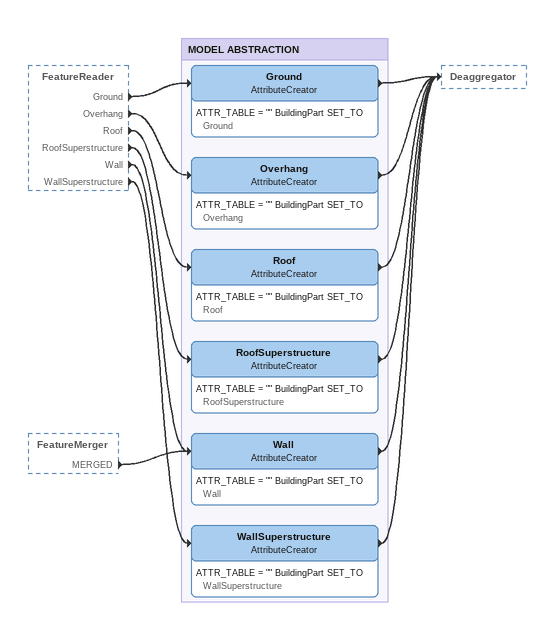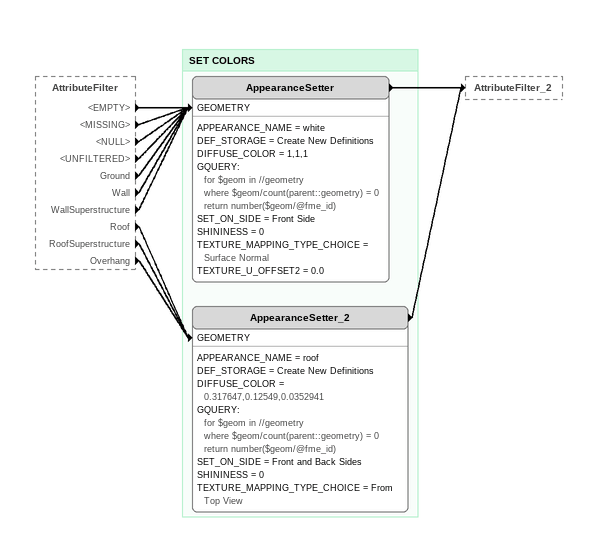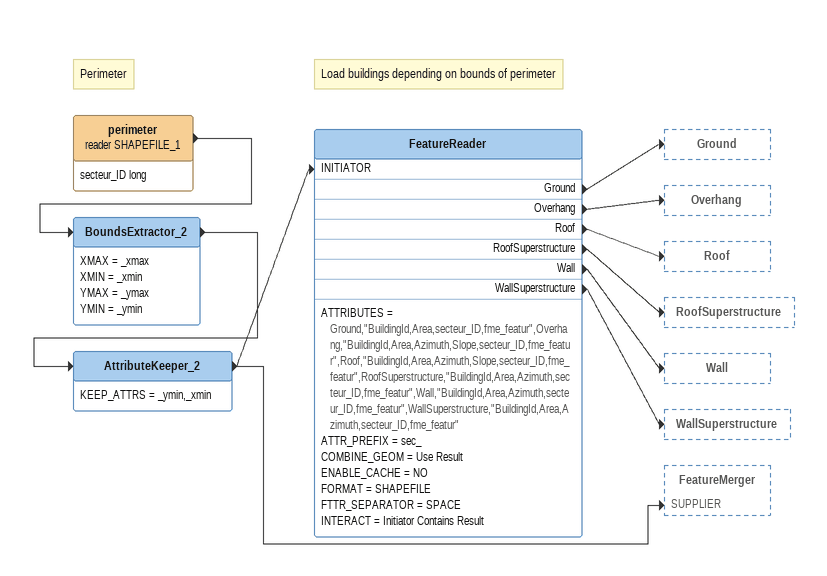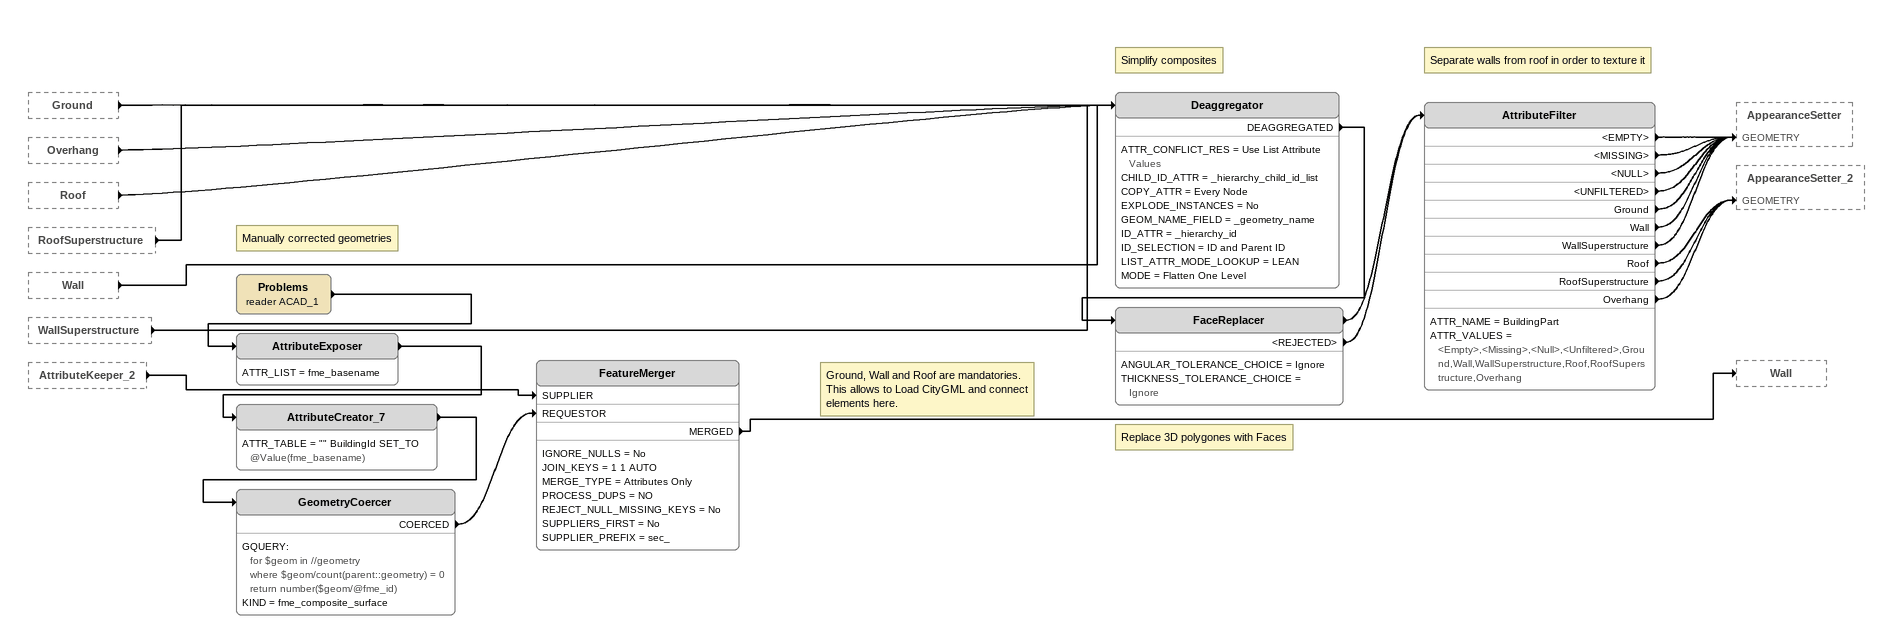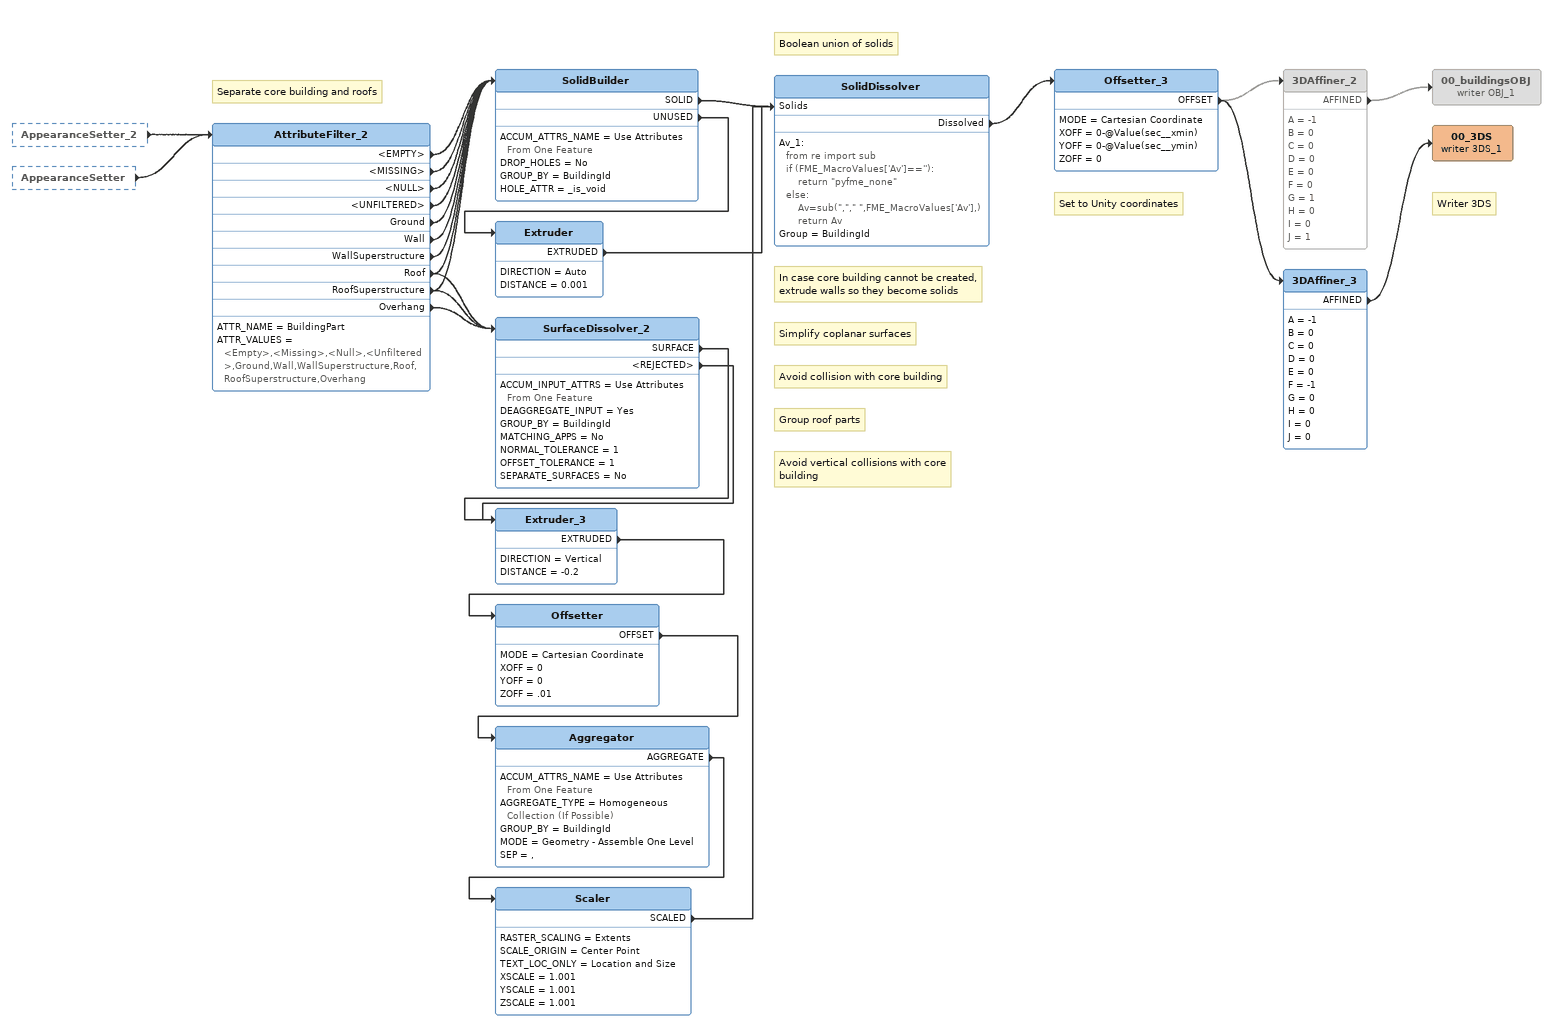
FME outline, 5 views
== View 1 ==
FeatureReader [outside]
    Ground -> Ground
    Overhang -> Overhang
    Roof -> Roof
    RoofSuperstructure -> RoofSuperstructure
    Wall -> Wall
    WallSuperstructure -> WallSuperstructure
FeatureMerger [outside]
    MERGED -> Wall

Bookmark: MODEL ABSTRACTION
Ground: AttributeCreator
    ATTR_TABLE = "" BuildingPart SET_TO Ground
    -> Deaggregator
Overhang: AttributeCreator
    ATTR_TABLE = "" BuildingPart SET_TO Overhang
    -> Deaggregator
Roof: AttributeCreator
    ATTR_TABLE = "" BuildingPart SET_TO Roof
    -> Deaggregator
RoofSuperstructure: AttributeCreator
    ATTR_TABLE = "" BuildingPart SET_TO RoofSuperstructure
    -> Deaggregator
WallSuperstructure: AttributeCreator
    ATTR_TABLE = "" BuildingPart SET_TO WallSuperstructure
    -> Deaggregator
Wall: AttributeCreator
    ATTR_TABLE = "" BuildingPart SET_TO Wall
    -> Deaggregator

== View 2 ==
AttributeFilter [outside]
    <EMPTY> -> AppearanceSetter [GEOMETRY]
    <MISSING> -> AppearanceSetter [GEOMETRY]
    <NULL> -> AppearanceSetter [GEOMETRY]
    <UNFILTERED> -> AppearanceSetter [GEOMETRY]
    Ground -> AppearanceSetter [GEOMETRY]
    Wall -> AppearanceSetter [GEOMETRY]
    WallSuperstructure -> AppearanceSetter [GEOMETRY]
    Roof -> AppearanceSetter_2 [GEOMETRY]
    RoofSuperstructure -> AppearanceSetter_2 [GEOMETRY]
    Overhang -> AppearanceSetter_2 [GEOMETRY]

Bookmark: SET COLORS
AppearanceSetter
    APPEARANCE_NAME = white
    DEF_STORAGE = Create New Definitions
    DIFFUSE_COLOR = 1,1,1
    GQUERY:
      for $geom in //geometry
      where $geom/count(parent::geometry) = 0
      return number($geom/@fme_id)
    SET_ON_SIDE = Front Side
    SHININESS = 0
    TEXTURE_MAPPING_TYPE_CHOICE = Surface Normal
    TEXTURE_U_OFFSET2 = 0.0
    -> AttributeFilter_2
AppearanceSetter_2
    APPEARANCE_NAME = roof
    DEF_STORAGE = Create New Definitions
    DIFFUSE_COLOR = 0.317647,0.12549,0.0352941
    GQUERY:
      for $geom in //geometry
      where $geom/count(parent::geometry) = 0
      return number($geom/@fme_id)
    SET_ON_SIDE = Front and Back Sides
    SHININESS = 0
    TEXTURE_MAPPING_TYPE_CHOICE = From Top View
    -> AttributeFilter_2

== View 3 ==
Note: Perimeter
perimeter (reader SHAPEFILE_1)
    attributes: secteur_ID long
    -> BoundsExtractor_2
BoundsExtractor_2
    XMAX = _xmax
    XMIN = _xmin
    YMAX = _ymax
    YMIN = _ymin
    -> AttributeKeeper_2
AttributeKeeper_2
    KEEP_ATTRS = _ymin,_xmin
    -> FeatureReader [INITIATOR]
    -> FeatureMerger [SUPPLIER]
Note: Load buildings depending on bounds of perimeter
FeatureReader
    ATTRIBUTES = Ground,"BuildingId,Area,secteur_ID,fme_featur",Overhang,"BuildingId,Area,Azimuth,Slope,secteur_ID,fme_featur",Roof,"BuildingId,Area,Azimuth,Slope,secteur_ID,fme_featur",RoofSuperstructure,"BuildingId,Area,Azimuth,secteur_ID,fme_featur",Wall,"BuildingId,Area,Azimuth,secteur_ID,fme_featur",WallSuperstructure,"BuildingId,Area,Azimuth,secteur_ID,fme_featur"
    ATTR_PREFIX = sec_
    COMBINE_GEOM = Use Result
    ENABLE_CACHE = NO
    FORMAT = SHAPEFILE
    FTTR_SEPARATOR = SPACE
    INTERACT = Initiator Contains Result
    Ground -> Ground
    Overhang -> Overhang
    Roof -> Roof
    RoofSuperstructure -> RoofSuperstructure
    Wall -> Wall
    WallSuperstructure -> WallSuperstructure

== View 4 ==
Ground [outside]
    -> Deaggregator
Overhang [outside]
    -> Deaggregator
Roof [outside]
    -> Deaggregator
RoofSuperstructure [outside]
    -> Deaggregator
Wall [outside]
    -> Deaggregator
WallSuperstructure [outside]
    -> Deaggregator
AttributeKeeper_2 [outside]
    -> FeatureMerger [SUPPLIER]
Note: Manually corrected geometries
Problems (reader ACAD_1)
    -> AttributeExposer
AttributeExposer
    ATTR_LIST = fme_basename
    -> AttributeCreator_7
AttributeCreator_7
    ATTR_TABLE = "" BuildingId SET_TO @Value(fme_basename)
    -> GeometryCoercer
GeometryCoercer
    GQUERY:
      for $geom in //geometry
      where $geom/count(parent::geometry) = 0
      return number($geom/@fme_id)
    KIND = fme_composite_surface
    COERCED -> FeatureMerger [REQUESTOR]
Note: Ground, Wall and Roof are mandatories. This allows to Load CityGML and connect elements here.
FeatureMerger
    IGNORE_NULLS = No
    JOIN_KEYS = 1 1 AUTO
    MERGE_TYPE = Attributes Only
    PROCESS_DUPS = NO
    REJECT_NULL_MISSING_KEYS = No
    SUPPLIERS_FIRST = No
    SUPPLIER_PREFIX = sec_
    MERGED -> Wall
Note: Simplify composites
Deaggregator
    ATTR_CONFLICT_RES = Use List Attribute Values
    CHILD_ID_ATTR = _hierarchy_child_id_list
    COPY_ATTR = Every Node
    EXPLODE_INSTANCES = No
    GEOM_NAME_FIELD = _geometry_name
    ID_ATTR = _hierarchy_id
    ID_SELECTION = ID and Parent ID
    LIST_ATTR_MODE_LOOKUP = LEAN
    MODE = Flatten One Level
    DEAGGREGATED -> FaceReplacer
Note: Replace 3D polygones with Faces
FaceReplacer
    ANGULAR_TOLERANCE_CHOICE = Ignore
    THICKNESS_TOLERANCE_CHOICE = Ignore
    -> AttributeFilter
    <REJECTED> -> AttributeFilter
Note: Separate walls from roof in order to texture it
AttributeFilter
    ATTR_NAME = BuildingPart
    ATTR_VALUES = <Empty>,<Missing>,<Null>,<Unfiltered>,Ground,Wall,WallSuperstructure,Roof,RoofSuperstructure,Overhang
    <EMPTY> -> AppearanceSetter [GEOMETRY]
    <MISSING> -> AppearanceSetter [GEOMETRY]
    <NULL> -> AppearanceSetter [GEOMETRY]
    <UNFILTERED> -> AppearanceSetter [GEOMETRY]
    Ground -> AppearanceSetter [GEOMETRY]
    Wall -> AppearanceSetter [GEOMETRY]
    WallSuperstructure -> AppearanceSetter [GEOMETRY]
    Roof -> AppearanceSetter_2 [GEOMETRY]
    RoofSuperstructure -> AppearanceSetter_2 [GEOMETRY]
    Overhang -> AppearanceSetter_2 [GEOMETRY]

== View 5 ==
AppearanceSetter_2 [outside]
    -> AttributeFilter_2
AppearanceSetter [outside]
    -> AttributeFilter_2
Note: Separate core building and roofs
AttributeFilter_2
    ATTR_NAME = BuildingPart
    ATTR_VALUES = <Empty>,<Missing>,<Null>,<Unfiltered>,Ground,Wall,WallSuperstructure,Roof,RoofSuperstructure,Overhang
    <EMPTY> -> SolidBuilder
    <MISSING> -> SolidBuilder
    <NULL> -> SolidBuilder
    <UNFILTERED> -> SolidBuilder
    Ground -> SolidBuilder
    Wall -> SolidBuilder
    WallSuperstructure -> SolidBuilder
    Roof -> SolidBuilder
    Roof -> SurfaceDissolver_2
    RoofSuperstructure -> SolidBuilder
    RoofSuperstructure -> SurfaceDissolver_2
    Overhang -> SurfaceDissolver_2
SolidBuilder
    ACCUM_ATTRS_NAME = Use Attributes From One Feature
    DROP_HOLES = No
    GROUP_BY = BuildingId
    HOLE_ATTR = _is_void
    SOLID -> SolidDissolver [Solids]
    UNUSED -> Extruder
Note: In case core building cannot be created, extrude walls so they become solids
Extruder
    DIRECTION = Auto
    DISTANCE = 0.001
    EXTRUDED -> SolidDissolver [Solids]
Note: Simplify coplanar surfaces
SurfaceDissolver_2
    ACCUM_INPUT_ATTRS = Use Attributes From One Feature
    DEAGGREGATE_INPUT = Yes
    GROUP_BY = BuildingId
    MATCHING_APPS = No
    NORMAL_TOLERANCE = 1
    OFFSET_TOLERANCE = 1
    SEPARATE_SURFACES = No
    SURFACE -> Extruder_3
    <REJECTED> -> Extruder_3
Extruder_3
    DIRECTION = Vertical
    DISTANCE = -0.2
    EXTRUDED -> Offsetter
Note: Avoid collision with core building
Offsetter
    MODE = Cartesian Coordinate
    XOFF = 0
    YOFF = 0
    ZOFF = .01
    OFFSET -> Aggregator
Note: Group roof parts
Aggregator
    ACCUM_ATTRS_NAME = Use Attributes From One Feature
    AGGREGATE_TYPE = Homogeneous Collection (If Possible)
    GROUP_BY = BuildingId
    MODE = Geometry - Assemble One Level
    SEP = ,
    AGGREGATE -> Scaler
Note: Avoid vertical collisions with core building
Scaler
    RASTER_SCALING = Extents
    SCALE_ORIGIN = Center Point
    TEXT_LOC_ONLY = Location and Size
    XSCALE = 1.001
    YSCALE = 1.001
    ZSCALE = 1.001
    SCALED -> SolidDissolver [Solids]
Note: Boolean union of solids
SolidDissolver
    Av_1:
      from re import sub
      if (FME_MacroValues['Av']==''):
          return "pyfme_none"
      else:
          Av=sub(","," ",FME_MacroValues['Av'],)
          return Av
    Group = BuildingId
    Dissolved -> Offsetter_3
Note: Set to Unity coordinates
Offsetter_3
    MODE = Cartesian Coordinate
    XOFF = 0-@Value(sec__xmin)
    YOFF = 0-@Value(sec__ymin)
    ZOFF = 0
    OFFSET -> 3DAffiner_2 [off]
    OFFSET -> 3DAffiner_3
3DAffiner_2 [off]
    A = -1
    B = 0
    C = 0
    D = 0
    E = 0
    F = 0
    G = 1
    H = 0
    I = 0
    J = 1
    AFFINED -> 00_buildingsOBJ (writer OBJ_1) [off]
00_buildingsOBJ (writer OBJ_1) [off]
3DAffiner_3
    A = -1
    B = 0
    C = 0
    D = 0
    E = 0
    F = -1
    G = 0
    H = 0
    I = 0
    J = 0
    AFFINED -> 00_3DS (writer 3DS_1)
Note: Writer 3DS
00_3DS (writer 3DS_1)
